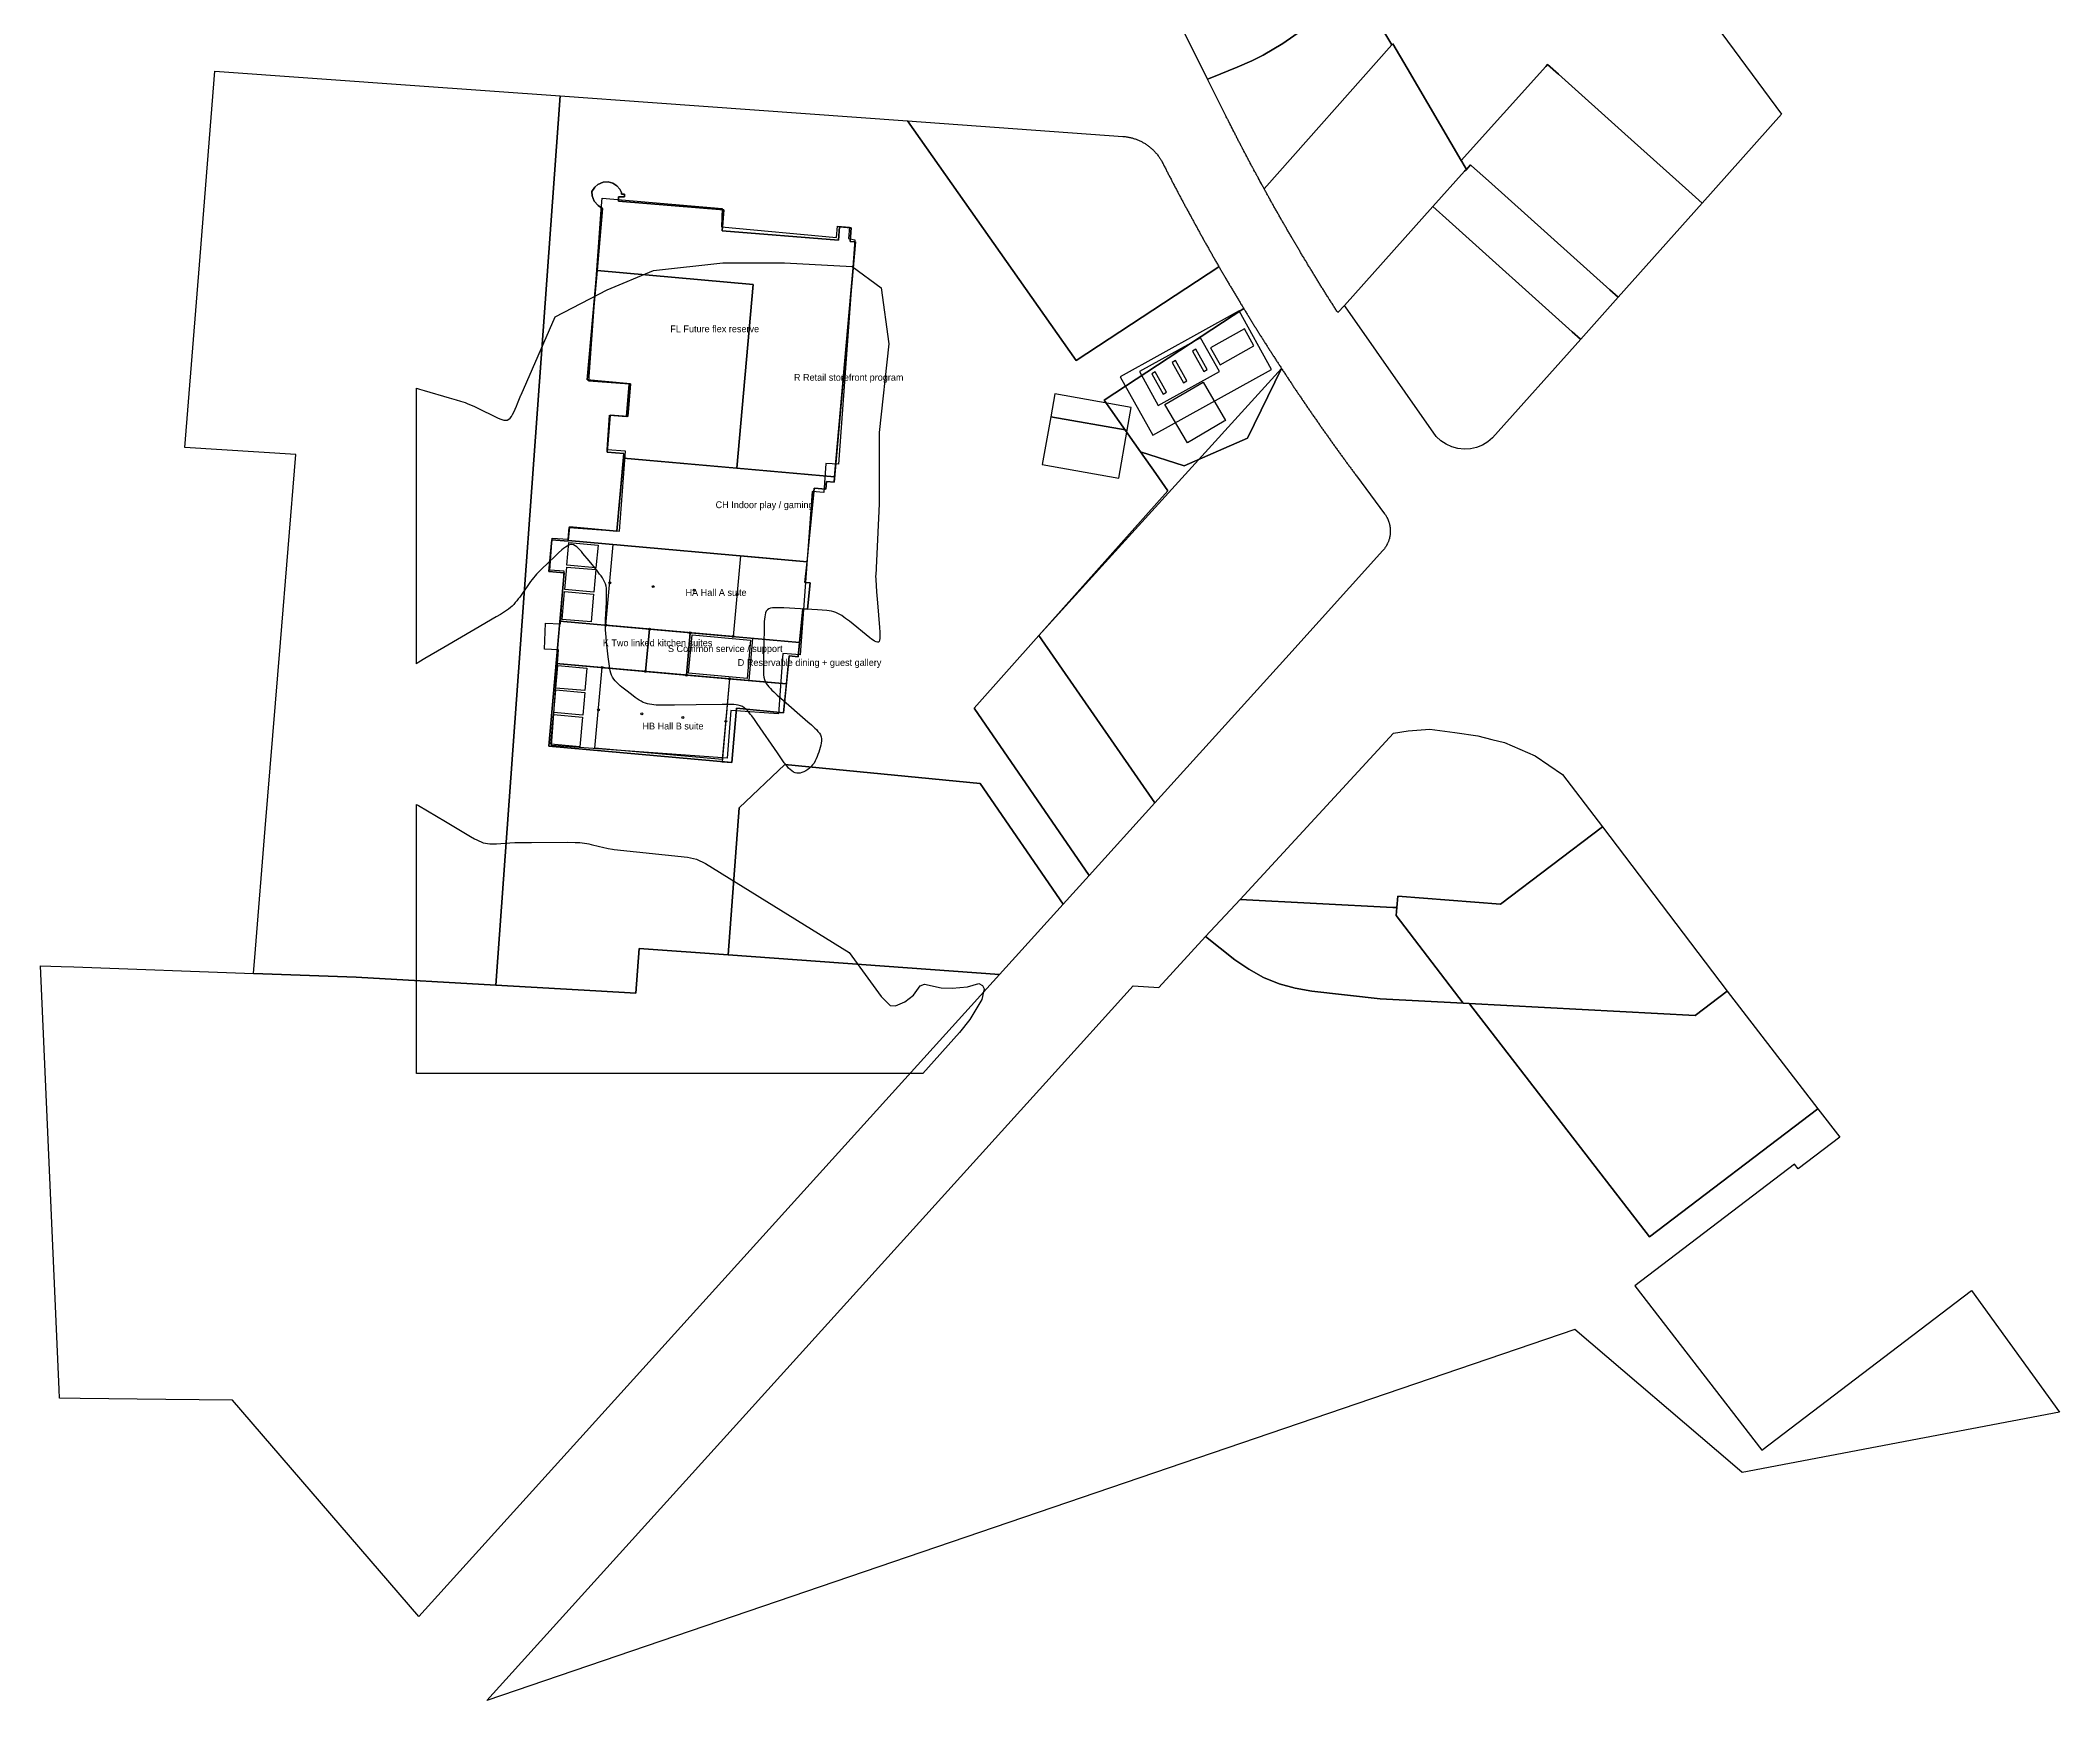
# Model space of a CAD drawing. Header units: feet. Extents: x 810679 to 813470, y 326954 to 329891.
# Drawn here: x 811162 to 813243, y 326954 to 328665 of the extents above; entities that cross this region are included whole.
import ezdxf

# ---------------------------------------------------------------- set-up
doc = ezdxf.new("R2010")
doc.units = ezdxf.units.FT
for name, color, linetype in [('ACQUISITION_OUTLINE_RECORD_LINES', 5, 'Continuous'), ('BROKER_LINE_REFERENCE', 8, 'Continuous'), ('CITY_BUILDING_CHECK', 8, 'Continuous'), ('EXIST_BUILDING_S1', 7, 'Continuous'), ('EXIST_COLUMNS_1997_APPROX', 1, 'Continuous'), ('FLOOD_CITY_REVIEW', 5, 'Continuous'), ('FRONTAGE_INTENDED_PENDING_TITLE', 5, 'Continuous'), ('FUEL_MODULE_TEST_NOT_APPROVED', 2, 'Continuous'), ('LEGACY_1717_PAD_2017', 30, 'Continuous'), ('PARCEL_ACQUISITION_GIS', 1, 'Continuous'), ('PARCEL_CONTEXT_GIS', 8, 'Continuous'), ('PROPOSED_ROOM_STUDY', 4, 'Continuous'), ('PROPOSED_ZONE', 3, 'Continuous')]:
    doc.layers.add(name, color=color, linetype=linetype)

msp = doc.modelspace()

# ---------------------------------------------------------------- linework, layer by layer
at = {"layer": 'ACQUISITION_OUTLINE_RECORD_LINES'}
msp.add_lwpolyline([(811871.3, 327722.3), (811779.6, 327728.9), (811776, 327683), (811734.9, 327685.3), (811631.7, 327691.2), (811698.2, 328607.7), (811793.1, 328600.9), (812056.1, 328582), (812229.9, 328335.1), (812377, 328431.7), (812377.4, 328430.9), (812377.9, 328430.1), (812378.4, 328429.2), (812378.9, 328428.3), (812379.4, 328427.5), (812379.9, 328426.6), (812380.4, 328425.8), (812380.9, 328424.9), (812381.4, 328424), (812381.9, 328423.2), (812382.4, 328422.3), (812382.9, 328421.5), (812383.4, 328420.6), (812383.9, 328419.7), (812384.4, 328418.9), (812384.9, 328418), (812385.4, 328417.1), (812385.9, 328416.3), (812386.5, 328415.4), (812387, 328414.6), (812387.5, 328413.7), (812388, 328412.8), (812388.5, 328412), (812389, 328411.1), (812389.5, 328410.3), (812390, 328409.4), (812390.5, 328408.6), (812391.1, 328407.7), (812391.6, 328406.8), (812392.1, 328406), (812392.6, 328405.1), (812393.1, 328404.3), (812393.6, 328403.4), (812394.1, 328402.6), (812394.6, 328401.7), (812395.1, 328400.8), (812395.6, 328400), (812396.1, 328399.2), (812396.7, 328398.3), (812397.2, 328397.4), (812397.7, 328396.6), (812398.2, 328395.7), (812398.7, 328394.9), (812399.2, 328394), (812399.7, 328393.2), (812400.3, 328392.3), (812400.8, 328391.5), (812401.3, 328390.6), (812401.8, 328389.8), (812402.3, 328388.9), (812402.5, 328388.6), (812402.8, 328388), (812403.4, 328387.2), (812403.9, 328386.4), (812404.4, 328385.5), (812404.9, 328384.6), (812405.4, 328383.8), (812406, 328382.9), (812406.5, 328382.1), (812407, 328381.3), (812407.6, 328380.4), (812408.1, 328379.5), (812408.6, 328378.7), (812409.1, 328377.8), (812409.6, 328377), (812410.1, 328376.2), (812410.7, 328375.3), (812411.2, 328374.4), (812411.7, 328373.6), (812412.2, 328372.8), (812412.7, 328371.9), (812413.3, 328371.1), (812413.8, 328370.2), (812414.4, 328369.4), (812414.9, 328368.5), (812415.4, 328367.7), (812415.9, 328366.8), (812416.5, 328366), (812417, 328365.1), (812417.5, 328364.3), (812418.1, 328363.4), (812418.6, 328362.6), (812419.1, 328361.8), (812419.6, 328360.9), (812420.2, 328360.1), (812420.7, 328359.2), (812421.2, 328358.4), (812421.8, 328357.5), (812422.3, 328356.7), (812422.8, 328355.9), (812423.4, 328355), (812423.9, 328354.2), (812424.4, 328353.3), (812425, 328352.5), (812425.5, 328351.6), (812426, 328350.8), (812426.6, 328349.9), (812427.1, 328349.1), (812427.6, 328348.3), (812428.2, 328347.4), (812428.7, 328346.6), (812429.2, 328345.7), (812429.8, 328344.9), (812430.3, 328344.1), (812430.9, 328343.2), (812431.4, 328342.4), (812431.9, 328341.6), (812432.5, 328340.7), (812433, 328339.9), (812433.6, 328339), (812434.1, 328338.2), (812434.6, 328337.3), (812435.2, 328336.5), (812435.7, 328335.7), (812436.2, 328334.8), (812436.8, 328334), (812437.3, 328333.2), (812437.9, 328332.3), (812438.4, 328331.5), (812439, 328330.7), (812439.5, 328329.8), (812440.1, 328329), (812440.6, 328328.2), (812441.1, 328327.3), (812441.5, 328326.7), (812406.4, 328255.1), (812341.1, 328226.4), (812296.1, 328241), (812311.9, 328218.4), (812324.3, 328200.8), (812191.4, 328051.4), (812310.8, 327879), (812243.1, 327804.1), (812216.5, 327774.7), (812150.9, 327702.2), (811871.3, 327722.3)], close=True, dxfattribs=at)
at = {"layer": 'BROKER_LINE_REFERENCE'}
msp.add_lwpolyline([(812441.5, 328326.7), (812191.4, 328051.4)], dxfattribs=at)
at = {"layer": 'CITY_BUILDING_CHECK'}
msp.add_lwpolyline([(811864.3, 328472.7), (811982.9, 328461.8), (811983.8, 328473.4), (811996.3, 328472.5), (811995.4, 328460.9), (812001.8, 328459.5), (811984.8, 328228), (811971.9, 328228.9), (811969.7, 328199), (811957.8, 328199.9), (811945.4, 328031.6), (811927.6, 328032.9), (811923.1, 327970.7), (811873.9, 327974.3), (811870.3, 327925), (811689.2, 327938.3), (811696.4, 328036.9), (811682, 328037.5), (811683.1, 328064.2), (811698.4, 328063.5), (811702.3, 328117.9), (811687.5, 328119), (811689.9, 328152), (811706.5, 328150.8), (811707.4, 328163), (811759.4, 328159.2), (811765.5, 328241.6), (811746.4, 328243), (811749, 328278.5), (811766.6, 328277.2), (811769.1, 328310.7), (811727.6, 328313.8), (811740.5, 328490.2), (811741.4, 328502.3), (811865, 328491.8), (811864.3, 328472.7)], close=True, dxfattribs=at)
at = {"layer": 'EXIST_BUILDING_S1'}
msp.add_lwpolyline([(811761.3, 328508), (811761.3, 328506.5), (811764.5, 328506.5), (811764.5, 328503.8), (811758.2, 328503.8), (811758.2, 328499.1), (811866.7, 328490.3), (811864.9, 328468.7), (811984.9, 328458.9), (811986, 328472.7), (811998, 328471.7), (811996.8, 328457.7), (812002.5, 328457.3), (811980.4, 328209.7), (811972.5, 328210.4), (811971.8, 328202.2), (811959.9, 328203.3), (811950.4, 328106.2), (811955.6, 328105.7), (811953, 328078.7), (811948.3, 328079.2), (811943.4, 328029.7), (811934, 328030.6), (811928.2, 327971.9), (811879.9, 327976.7), (811874.9, 327920.6), (811686.3, 327937.5), (811702.3, 328116), (811686.6, 328117.4), (811689.6, 328150.3), (811706.3, 328148.8), (811707.6, 328163.4), (811756.6, 328159), (811763.8, 328239.1), (811746.4, 328240.6), (811749.8, 328278.8), (811767.7, 328277.2), (811770.7, 328311), (811726, 328315), (811741.9, 328491.8), (811737.1, 328494.7), (811733.3, 328499.2), (811731.2, 328504.6), (811730.9, 328509.3), (811733.8, 328513.8), (811737, 328516.5), (811742.4, 328518.7), (811747.6, 328519), (811752.5, 328517.7), (811756.6, 328515.1), (811759.6, 328511.7), (811761.3, 328508)], close=True, dxfattribs=at)
at = {"layer": 'EXIST_COLUMNS_1997_APPROX'}
for centre in [(811749.2, 328105.9), (811794, 328101.9), (811836.1, 328098.2), (811880.5, 328094.2), (811745.3, 328062.1), (811790.1, 328058.1), (811832.2, 328054.3), (811876.5, 328050.4), (811741.4, 328018.6), (811786.2, 328014.6), (811828.3, 328010.8), (811872.7, 328006.8), (811737.5, 327974.9), (811782.3, 327970.8), (811824.4, 327967.1), (811868.7, 327963.1)]:
    msp.add_circle(centre, 1, dxfattribs=at)
at = {"layer": 'FLOOD_CITY_REVIEW'}
for points in [[(811553.3, 328305.3), (811557.9, 328303.9), (811583.8, 328296.6), (811590.8, 328294.6), (811595.5, 328293.2), (811600.1, 328291.6), (811602.4, 328290.8), (811604.7, 328289.8), (811609.3, 328287.8), (811616, 328284.5), (811629.4, 328277.8), (811633.7, 328275.8), (811635.9, 328274.9), (811638, 328274.1), (811640, 328273.6), (811641.9, 328273.4), (811643.6, 328273.6), (811645.2, 328274.4), (811646.6, 328275.6), (811647.8, 328277.2), (811649.1, 328279.2), (811650.4, 328281.8), (811651.8, 328284.7), (811653.1, 328287.8), (811654.3, 328290.8), (811657.7, 328299.4), (811657.9, 328299.7), (811693, 328380.1), (811746.7, 328407.9), (811794.3, 328427.8), (811865.9, 328435.7), (811929.4, 328435.7), (811999, 328431.8), (812028.8, 328409.9), (812036.7, 328352.3), (812026.8, 328260.9), (812026.8, 328187.4), (812023.3, 328113.8), (812023.2, 328112.9), (812023.4, 328109.1), (812024.2, 328096.7), (812025, 328085.3), (812027.1, 328059.9), (812027.4, 328055), (812027.5, 328052.7), (812027.5, 328050.5), (812027.4, 328048.5), (812027.2, 328046.8), (812026.7, 328045.5), (812026, 328044.7), (812025, 328044.6), (812023.7, 328045), (812022.2, 328045.7), (812020.6, 328046.7), (812018.9, 328047.9), (812017.1, 328049.3), (812013.4, 328052.2), (812000, 328063.1), (811996.2, 328066.2), (811992.3, 328069.2), (811990.4, 328070.6), (811988.4, 328072), (811986.4, 328073.2), (811984.4, 328074.3), (811982.3, 328075.2), (811980, 328076), (811977.7, 328076.5), (811975.4, 328076.9), (811973, 328077.2), (811968.1, 328077.7), (811963.2, 328078), (811945.9, 328078.9), (811928.5, 328080), (811923.6, 328080.2), (811921.3, 328080.2), (811919, 328080.1), (811916.8, 328080), (811914.8, 328079.6), (811913.1, 328079), (811911.6, 328078), (811910.5, 328076.6), (811909.8, 328074.9), (811909.3, 328072.9), (811908.9, 328070.7), (811908.7, 328068.4), (811908.5, 328066), (811908.4, 328063.5), (811908.3, 328058.5), (811908.1, 328043.4), (811907.6, 328023.2), (811907.5, 328018.2), (811907.6, 328015.8), (811907.6, 328013.3), (811907.8, 328010.9), (811908.1, 328008.6), (811908.6, 328006.3), (811909.4, 328004.2), (811910.4, 328002.2), (811911.7, 328000.3), (811913.2, 327998.6), (811914.8, 327996.8), (811916.4, 327995.1), (811918.2, 327993.5), (811921.8, 327990.2), (811925.5, 327987), (811953.5, 327962.7), (811957.2, 327959.5), (811959, 327957.8), (811960.7, 327956.1), (811962.3, 327954.5), (811963.8, 327952.7), (811965.2, 327950.9), (811966.3, 327949.1), (811967, 327947.2), (811967.4, 327945.1), (811967.3, 327942.9), (811967.1, 327940.7), (811966.6, 327938.4), (811966.1, 327936), (811965.4, 327933.7), (811964.6, 327931.4), (811963.8, 327929), (811962.9, 327926.7), (811961.9, 327924.4), (811960.9, 327922.2), (811959.7, 327920.1), (811958.3, 327918.1), (811956.8, 327916.4), (811955.1, 327914.8), (811953.2, 327913.3), (811951.3, 327912.1), (811949.3, 327911), (811947.3, 327910.2), (811945.5, 327909.8), (811943.7, 327909.6), (811941.9, 327909.6), (811940.2, 327910), (811938.4, 327910.8), (811936.7, 327912), (811935.1, 327913.4), (811933.5, 327914.9), (811932, 327916.7), (811930.5, 327918.5), (811929, 327920.4), (811926.2, 327924.4), (811922, 327930.5), (811901.1, 327960.8), (811898.3, 327964.8), (811895.5, 327968.7), (811894, 327970.6), (811892.5, 327972.4), (811891, 327974.1), (811889.4, 327975.7), (811887.7, 327977.1), (811885.9, 327978.3), (811883.9, 327979.1), (811881.7, 327979.7), (811879.5, 327980), (811877.2, 327980.3), (811874.8, 327980.4), (811872.4, 327980.5), (811870, 327980.5), (811865.1, 327980.4), (811838.1, 327980), (811816.1, 327979.7), (811808.7, 327979.6), (811801.7, 327979.7), (811797.1, 327979.9), (811794.8, 327980.1), (811792.5, 327980.3), (811790.3, 327980.6), (811788.1, 327981.1), (811785.9, 327981.7), (811783.8, 327982.6), (811781.6, 327983.7), (811779.6, 327984.9), (811777.5, 327986.3), (811775.5, 327987.7), (811771.6, 327990.6), (811765.7, 327995.2), (811761.8, 327998.2), (811760, 327999.8), (811758.1, 328001.4), (811756.4, 328003.1), (811754.8, 328004.8), (811753.3, 328006.6), (811752.1, 328008.5), (811751.1, 328010.6), (811750.3, 328012.8), (811749.7, 328015.1), (811749.2, 328017.4), (811748.8, 328019.8), (811748.1, 328024.6), (811747.5, 328029.5), (811746.1, 328041.9), (811745.4, 328049.2), (811745, 328054.2), (811744.8, 328056.6), (811744.7, 328059.1), (811744.7, 328061.5), (811744.7, 328064), (811744.8, 328068.8), (811745.1, 328073.7), (811745.8, 328085.9), (811746, 328090.7), (811746, 328093.1), (811746, 328095.5), (811745.9, 328097.9), (811745.7, 328100.2), (811745.4, 328102.5), (811744.8, 328104.7), (811743.9, 328106.8), (811742.9, 328108.9), (811741.6, 328110.9), (811740.3, 328112.9), (811738.8, 328114.9), (811735.8, 328118.8), (811727.9, 328128.5), (811721.6, 328136.2), (811720, 328138.1), (811718.4, 328139.8), (811716.8, 328141.5), (811715.2, 328142.9), (811713.6, 328144.1), (811711.9, 328145), (811710.3, 328145.4), (811708.6, 328145.3), (811706.9, 328144.6), (811705.2, 328143.7), (811703.5, 328142.5), (811701.7, 328141.2), (811700, 328139.7), (811696.4, 328136.6), (811692.9, 328133.3), (811685.8, 328126.6), (811678.8, 328119.9), (811675.4, 328116.5), (811673.8, 328114.7), (811672.2, 328113), (811670.6, 328111.1), (811669.1, 328109.1), (811667.7, 328107.2), (811664.8, 328103.2), (811659.2, 328095.1), (811656.4, 328091.1), (811654.9, 328089.2), (811653.4, 328087.2), (811651.9, 328085.4), (811650.3, 328083.6), (811648.6, 328081.9), (811646.8, 328080.3), (811644.8, 328078.8), (811642.8, 328077.3), (811640.7, 328076), (811636.5, 328073.3), (811632.2, 328070.8), (811610.6, 328058.2), (811578.3, 328039.1), (811558.8, 328027.8), (811552.4, 328024), (811550.3, 328022.7), (811550, 328022.5), (811550, 328306.3), (811553.3, 328305.3)], [(811552.1, 327876.2), (811580, 327859.8), (811605.7, 327844.5), (811610, 327842), (811612.2, 327840.9), (811614.4, 327839.8), (811616.6, 327838.8), (811618.9, 327838), (811621.1, 327837.4), (811623.3, 327837), (811625.6, 327836.8), (811627.8, 327836.8), (811630.1, 327836.8), (811632.4, 327836.9), (811641.6, 327837.6), (811646.4, 327837.9), (811651.4, 327838.1), (811656.3, 327838.2), (811668.7, 327838.3), (811705.9, 327838.4), (811713.4, 327838.3), (811718.3, 327838.1), (811720.7, 327837.9), (811723.2, 327837.6), (811725.5, 327837.2), (811727.8, 327836.7), (811730.1, 327836.2), (811738.5, 327834), (811741.6, 327833.3), (811747.6, 327832), (811752, 327831.2), (811753.8, 327830.9), (811829.4, 327823), (811838.7, 327820.9), (811847.8, 327816.4), (811995.9, 327724.9), (812028.9, 327679.6), (812038.2, 327670.2), (812043.6, 327669.7), (812053.3, 327674), (812062.2, 327680.7), (812069.1, 327690.5), (812073.6, 327692.1), (812090.6, 327688.5), (812102.1, 327687.9), (812117.9, 327689.3), (812129.5, 327692.9), (812133.3, 327690.7), (812135, 327687.2), (812132.5, 327676.4), (812120.2, 327655.8), (812109.6, 327642.5), (812071.7, 327600), (811550, 327600), (811550, 327877.4), (811552.1, 327876.2)]]:
    msp.add_lwpolyline(points, close=True, dxfattribs=at)
at = {"layer": 'FRONTAGE_INTENDED_PENDING_TITLE'}
msp.add_lwpolyline([(812441.5, 328326.7), (812406.4, 328255.1), (812341.1, 328226.4), (812296.1, 328241), (812258.7, 328294.1), (812402.5, 328388.6), (812402.8, 328388), (812403.4, 328387.2), (812403.9, 328386.4), (812404.4, 328385.5), (812404.9, 328384.6), (812405.4, 328383.8), (812406, 328382.9), (812406.5, 328382.1), (812407, 328381.3), (812407.6, 328380.4), (812408.1, 328379.5), (812408.6, 328378.7), (812409.1, 328377.8), (812409.6, 328377), (812410.1, 328376.2), (812410.7, 328375.3), (812411.2, 328374.4), (812411.7, 328373.6), (812412.2, 328372.8), (812412.7, 328371.9), (812413.3, 328371.1), (812413.8, 328370.2), (812414.4, 328369.4), (812414.9, 328368.5), (812415.4, 328367.7), (812415.9, 328366.8), (812416.5, 328366), (812417, 328365.1), (812417.5, 328364.3), (812418.1, 328363.4), (812418.6, 328362.6), (812419.1, 328361.8), (812419.6, 328360.9), (812420.2, 328360.1), (812420.7, 328359.2), (812421.2, 328358.4), (812421.8, 328357.5), (812422.3, 328356.7), (812422.8, 328355.9), (812423.4, 328355), (812423.9, 328354.2), (812424.4, 328353.3), (812425, 328352.5), (812425.5, 328351.6), (812426, 328350.8), (812426.6, 328349.9), (812427.1, 328349.1), (812427.6, 328348.3), (812428.2, 328347.4), (812428.7, 328346.6), (812429.2, 328345.7), (812429.8, 328344.9), (812430.3, 328344.1), (812430.9, 328343.2), (812431.4, 328342.4), (812431.9, 328341.6), (812432.5, 328340.7), (812433, 328339.9), (812433.6, 328339), (812434.1, 328338.2), (812434.6, 328337.3), (812435.2, 328336.5), (812435.7, 328335.7), (812436.2, 328334.8), (812436.8, 328334), (812437.3, 328333.2), (812437.9, 328332.3), (812438.4, 328331.5), (812439, 328330.7), (812439.5, 328329.8), (812440.1, 328329), (812440.6, 328328.2), (812441.1, 328327.3), (812441.5, 328326.7)], close=True, dxfattribs=at)
at = {"layer": 'FUEL_MODULE_TEST_NOT_APPROVED'}
for points in [[(812308.7, 328257.9), (812431.1, 328325.7), (812397.7, 328386.1), (812275.2, 328318.2), (812308.7, 328257.9)], [(812314.5, 328288.5), (812377.5, 328323.5), (812358.1, 328358.4), (812295.1, 328323.5), (812314.5, 328288.5)], [(812378.1, 328330.6), (812413.1, 328350), (812403.4, 328367.5), (812368.4, 328348.1), (812378.1, 328330.6)], [(812361.4, 328323.7), (812364.9, 328325.6), (812353.2, 328346.6), (812349.7, 328344.7), (812361.4, 328323.7)], [(812319.4, 328300.4), (812322.9, 328302.3), (812311.2, 328323.3), (812307.7, 328321.4), (812319.4, 328300.4)], [(812340.4, 328312), (812343.9, 328314), (812332.2, 328335), (812328.7, 328333), (812340.4, 328312)], [(812203.6, 328276.9), (812282.4, 328263.1), (812286.6, 328286.7), (812207.8, 328300.6), (812203.6, 328276.9)], [(812194.9, 328227.7), (812273.7, 328213.8), (812282.4, 328263.1), (812203.6, 328276.9), (812194.9, 328227.7)]]:
    msp.add_lwpolyline(points, close=True, dxfattribs=at)
at = {"layer": 'LEGACY_1717_PAD_2017'}
msp.add_lwpolyline([(812382.3, 328272.4), (812344.6, 328250.1), (812321.3, 328289.5), (812360.6, 328312.7), (812383.8, 328273.3), (812382.3, 328272.4)], close=True, dxfattribs=at)
at = {"layer": 'PARCEL_ACQUISITION_GIS'}
for points in [[(812056.1, 328582), (812229.9, 328335.1), (812377, 328431.7), (812377.4, 328430.9), (812377.9, 328430.1), (812378.4, 328429.2), (812378.9, 328428.3), (812379.4, 328427.5), (812379.9, 328426.6), (812380.4, 328425.8), (812380.9, 328424.9), (812381.4, 328424), (812381.9, 328423.2), (812382.4, 328422.3), (812382.9, 328421.5), (812383.4, 328420.6), (812383.9, 328419.7), (812384.4, 328418.9), (812384.9, 328418), (812385.4, 328417.1), (812385.9, 328416.3), (812386.5, 328415.4), (812387, 328414.6), (812387.5, 328413.7), (812388, 328412.8), (812388.5, 328412), (812389, 328411.1), (812389.5, 328410.3), (812390, 328409.4), (812390.5, 328408.6), (812391.1, 328407.7), (812391.6, 328406.8), (812392.1, 328406), (812392.6, 328405.1), (812393.1, 328404.3), (812393.6, 328403.4), (812394.1, 328402.6), (812394.6, 328401.7), (812395.1, 328400.8), (812395.6, 328400), (812396.1, 328399.2), (812396.7, 328398.3), (812397.2, 328397.4), (812397.7, 328396.6), (812398.2, 328395.7), (812398.7, 328394.9), (812399.2, 328394), (812399.7, 328393.2), (812400.3, 328392.3), (812400.8, 328391.5), (812401.3, 328390.6), (812401.8, 328389.8), (812402.3, 328388.9), (812402.5, 328388.6), (812258.7, 328294.1), (812296.1, 328241), (812311.9, 328218.4), (812324.3, 328200.8), (812191.4, 328051.4), (812124.7, 327976.5), (812243.1, 327804.1), (812216.5, 327774.7), (812131, 327899.1), (811929.8, 327918.5), (811882.5, 327873.9), (811871.3, 327722.3), (811779.6, 327728.9), (811776, 327683), (811734.9, 327685.3), (811631.7, 327691.2), (811698.2, 328607.7), (811793.1, 328600.9), (812056.1, 328582)], [(812310.8, 327879), (812243.1, 327804.1), (812124.7, 327976.5), (812191.4, 328051.4), (812310.8, 327879)], [(812131, 327899.1), (812216.5, 327774.7), (812150.9, 327702.2), (811871.3, 327722.3), (811882.5, 327873.9), (811929.8, 327918.5), (812131, 327899.1)]]:
    msp.add_lwpolyline(points, close=True, dxfattribs=at)
at = {"layer": 'PARCEL_CONTEXT_GIS'}
for points in [[(812871, 328705.1), (812956.8, 328588.8), (812875, 328497.2), (812857.8, 328512.6), (812795.3, 328568.7), (812726.9, 328630.1), (812715.6, 328640.2), (812713.7, 328638.1), (812626.7, 328541.1), (812570.8, 328636.3), (812556.1, 328661.3), (812555, 328660.2), (812548, 328672.2)], [(812461.9, 328675), (812442.7, 328661.6), (812422.5, 328649.8), (812411, 328644), (812395.7, 328637.2), (812369.8, 328626.6), (812365.3, 328624.8), (812364.4, 328626.6), (812336.4, 328682.7)], [(812548, 328672.2), (812555, 328660.2), (812555, 328660.2), (812423.6, 328512), (812423.1, 328512.8), (812422.8, 328513.3), (812422.6, 328513.7), (812422.1, 328514.6), (812421.9, 328515), (812421.7, 328515.5), (812421.2, 328516.3), (812420.9, 328516.8), (812420.7, 328517.2), (812420.2, 328518.1), (812420, 328518.5), (812419.7, 328518.9), (812419.2, 328519.8), (812418.8, 328520.7), (812418.5, 328521.1), (812418.3, 328521.6), (812417.8, 328522.5), (812417.6, 328522.9), (812417.3, 328523.3), (812416.9, 328524.2), (812416.4, 328525.1), (812416.1, 328525.5), (812415.9, 328526), (812415.4, 328526.8), (812415.2, 328527.3), (812415, 328527.7), (812414.5, 328528.6), (812414, 328529.5), (812413.8, 328529.9), (812413.6, 328530.3), (812413.1, 328531.2), (812412.8, 328531.7), (812412.6, 328532.1), (812412.1, 328533), (812411.9, 328533.4), (812411.7, 328533.9), (812411.2, 328534.8), (812411, 328535.2), (812410.7, 328535.6), (812410.3, 328536.5), (812410, 328536.9), (812409.8, 328537.4), (812409.3, 328538.3), (812409.1, 328538.7), (812408.8, 328539.1), (812408.4, 328540), (812408.1, 328540.5), (812407.9, 328540.9), (812407.5, 328541.8), (812407.2, 328542.2), (812407, 328542.7), (812406.5, 328543.6), (812406.3, 328544), (812406.1, 328544.4), (812405.6, 328545.3), (812405.1, 328546.2), (812404.9, 328546.6), (812404.7, 328547.1), (812404.2, 328548), (812404, 328548.4), (812403.7, 328548.8), (812403.2, 328549.7), (812402.8, 328550.6), (812402.6, 328551.1), (812402.3, 328551.5), (812401.9, 328552.4), (812401.4, 328553.3), (812401.2, 328553.7), (812401, 328554.2), (812400.5, 328555), (812400.3, 328555.5), (812400, 328555.9), (812399.6, 328556.8), (812399.1, 328557.7), (812398.9, 328558.1), (812398.7, 328558.6), (812398.2, 328559.5), (812397.7, 328560.3), (812397.5, 328560.8), (812397.3, 328561.2), (812396.8, 328562.1), (812396.6, 328562.6), (812396.4, 328563), (812395.9, 328563.9), (812395.5, 328564.8), (812395.2, 328565.2), (812395, 328565.7), (812394.6, 328566.6), (812394.3, 328567), (812394.1, 328567.4), (812393.6, 328568.3), (812393.2, 328569.2), (812393, 328569.7), (812392.8, 328570.1), (812392.3, 328571), (812391.8, 328571.9), (812391.6, 328572.3), (812391.4, 328572.8), (812390.9, 328573.7), (812390.7, 328574.1), (812390.5, 328574.5), (812390, 328575.4), (812389.8, 328575.9), (812389.6, 328576.3), (812389.1, 328577.2), (812388.7, 328578.1), (812388.5, 328578.6), (812388.2, 328579), (812387.7, 328579.9), (812387.3, 328580.8), (812387.1, 328581.2), (812386.9, 328581.7), (812386.4, 328582.6), (812386, 328583.5), (812385.8, 328583.9), (812385.5, 328584.3), (812385.1, 328585.2), (812384.6, 328586.1), (812384.4, 328586.6), (812384.2, 328587), (812369.3, 328616.8), (812365.3, 328624.8), (812369.8, 328626.6), (812395.7, 328637.2), (812411, 328644), (812422.5, 328649.8), (812442.7, 328661.6), (812461.9, 328675)]]:
    msp.add_lwpolyline(points, dxfattribs=at)
for points in [[(812499.6, 328384.4), (812499.5, 328384.3), (812499, 328385.2), (812498.5, 328386), (812497.9, 328386.8), (812497.4, 328387.7), (812496.8, 328388.5), (812496.3, 328389.3), (812495.8, 328390.2), (812495.2, 328391), (812494.7, 328391.9), (812494.2, 328392.7), (812493.6, 328393.6), (812493.1, 328394.4), (812492.6, 328395.2), (812492, 328396.1), (812491.5, 328396.9), (812491, 328397.8), (812490.4, 328398.6), (812489.9, 328399.4), (812489.4, 328400.3), (812488.8, 328401.1), (812488.3, 328402), (812487.7, 328402.8), (812487.2, 328403.7), (812486.7, 328404.5), (812486.2, 328405.3), (812485.7, 328406.2), (812485.1, 328407), (812484.6, 328407.9), (812484.1, 328408.8), (812483.5, 328409.6), (812483, 328410.4), (812482.5, 328411.3), (812481.9, 328412.1), (812481.4, 328413), (812480.9, 328413.8), (812480.4, 328414.7), (812479.9, 328415.5), (812479.3, 328416.4), (812478.8, 328417.2), (812478.3, 328418.1), (812477.7, 328418.9), (812477.2, 328419.8), (812476.7, 328420.6), (812476.2, 328421.5), (812475.7, 328422.3), (812475.2, 328423.2), (812474.6, 328424), (812474.1, 328424.9), (812473.6, 328425.7), (812473.1, 328426.6), (812472.6, 328427.4), (812472.1, 328428.3), (812471.5, 328429.1), (812471, 328430), (812470.5, 328430.8), (812469.9, 328431.7), (812469.4, 328432.5), (812468.9, 328433.4), (812468.4, 328434.2), (812467.9, 328435.1), (812467.4, 328435.9), (812466.9, 328436.8), (812466.4, 328437.7), (812465.8, 328438.5), (812465.3, 328439.3), (812464.8, 328440.2), (812464.3, 328441.1), (812463.8, 328441.9), (812463.2, 328442.8), (812462.8, 328443.6), (812462.2, 328444.5), (812461.7, 328445.3), (812461.2, 328446.2), (812460.7, 328447.1), (812460.2, 328447.9), (812459.7, 328448.7), (812459.2, 328449.6), (812458.7, 328450.5), (812458.2, 328451.3), (812457.7, 328452.2), (812457.1, 328453.1), (812456.6, 328453.9), (812456.1, 328454.8), (812455.6, 328455.6), (812455.1, 328456.5), (812454.6, 328457.4), (812454.1, 328458.2), (812453.6, 328459.1), (812453.1, 328459.9), (812452.6, 328460.8), (812452.1, 328461.7), (812451.6, 328462.5), (812451.1, 328463.4), (812450.6, 328464.2), (812450.1, 328465.1), (812449.6, 328466), (812449.1, 328466.8), (812448.6, 328467.7), (812448.1, 328468.5), (812447.6, 328469.4), (812447.1, 328470.3), (812446.6, 328471.1), (812446.1, 328472), (812445.6, 328472.8), (812445.1, 328473.7), (812444.6, 328474.6), (812444.1, 328475.5), (812443.6, 328476.3), (812443.1, 328477.2), (812442.6, 328478.1), (812442.1, 328478.9), (812441.6, 328479.8), (812441.1, 328480.7), (812440.6, 328481.5), (812440.1, 328482.4), (812439.6, 328483.2), (812439.1, 328484.1), (812438.6, 328485), (812438.1, 328485.8), (812437.7, 328486.7), (812437.2, 328487.6), (812436.7, 328488.4), (812436.2, 328489.3), (812435.7, 328490.2), (812435.2, 328491), (812434.7, 328491.9), (812434.2, 328492.8), (812433.7, 328493.7), (812433.2, 328494.5), (812432.7, 328495.4), (812432.3, 328496.3), (812431.8, 328497.1), (812431.3, 328498), (812430.8, 328498.9), (812430.3, 328499.7), (812429.8, 328500.6), (812429.3, 328501.5), (812429.1, 328502), (812429, 328502.2), (812428.9, 328502.3), (812428.4, 328503.2), (812427.9, 328504.1), (812427.6, 328504.5), (812427.4, 328505), (812426.9, 328505.8), (812426.4, 328506.7), (812426.2, 328507.2), (812426, 328507.6), (812425.5, 328508.5), (812425.3, 328508.9), (812425, 328509.3), (812424.5, 328510.2), (812424.3, 328510.6), (812424, 328511.1), (812423.6, 328512), (812555, 328660.2), (812556.1, 328661.3), (812570.8, 328636.3), (812626.7, 328541.1), (812627.3, 328540.1), (812632, 328532), (812630.2, 328530), (812597.5, 328493.6), (812506.3, 328391.8), (812499.6, 328384.4)], [(811698.2, 328607.7), (811631.7, 327691.2), (811487.8, 327699.4), (811382, 327703.2), (811384, 327728.1), (811394.2, 327852.6), (811409.9, 328044.4), (811425.7, 328238.1), (811311.3, 328245.3), (811327.1, 328442.3), (811342.4, 328633.3), (811548.2, 328618.5), (811698.2, 328607.7)], [(812875, 328497.2), (812788.4, 328400.2), (812779.9, 328407.9), (812654.7, 328520.2), (812637.3, 328535.8), (812636.2, 328536.7), (812632, 328532), (812627.3, 328540.1), (812626.7, 328541.1), (812713.7, 328638.1), (812715.6, 328640.2), (812726.9, 328630.1), (812795.3, 328568.7), (812857.8, 328512.6), (812875, 328497.2)], [(812377, 328431.7), (812229.9, 328335.1), (812056.1, 328582), (812277.9, 328566), (812278.8, 328565.9), (812279.7, 328565.8), (812280.5, 328565.7), (812281.4, 328565.6), (812282.3, 328565.5), (812283.1, 328565.3), (812284, 328565.2), (812284.8, 328565), (812285.7, 328564.8), (812286.6, 328564.6), (812287.4, 328564.4), (812288.2, 328564.2), (812289.1, 328563.9), (812289.9, 328563.6), (812290.7, 328563.3), (812291.6, 328563.1), (812292.4, 328562.8), (812293.2, 328562.4), (812294, 328562.1), (812294.7, 328561.8), (812295.6, 328561.4), (812296.4, 328561), (812297.1, 328560.6), (812297.9, 328560.2), (812298.7, 328559.8), (812299.4, 328559.4), (812300.2, 328558.9), (812300.9, 328558.5), (812301.6, 328558), (812302.4, 328557.5), (812303.1, 328557), (812303.8, 328556.5), (812304.5, 328556), (812305.2, 328555.5), (812305.9, 328554.9), (812306.6, 328554.3), (812307.2, 328553.8), (812307.9, 328553.2), (812308.5, 328552.6), (812309.1, 328552), (812309.8, 328551.4), (812310.4, 328550.8), (812311, 328550.1), (812311.6, 328549.5), (812312.1, 328548.8), (812312.7, 328548.2), (812313.3, 328547.5), (812313.8, 328546.8), (812314.3, 328546.1), (812314.9, 328545.4), (812315.3, 328544.7), (812315.8, 328544), (812316.3, 328543.3), (812316.8, 328542.5), (812317.2, 328541.8), (812317.7, 328541), (812318.1, 328540.3), (812318.5, 328539.5), (812318.9, 328538.7), (812319.4, 328537.8), (812319.8, 328537), (812320.3, 328536.1), (812320.7, 328535.2), (812321.2, 328534.3), (812321.6, 328533.4), (812322.1, 328532.5), (812322.6, 328531.6), (812323, 328530.7), (812323.4, 328529.9), (812323.9, 328529), (812324.4, 328528.1), (812324.8, 328527.2), (812325.3, 328526.3), (812325.7, 328525.4), (812326.2, 328524.5), (812326.7, 328523.7), (812327.1, 328522.8), (812327.6, 328521.9), (812328.1, 328521), (812328.5, 328520.1), (812328.9, 328519.2), (812329.4, 328518.3), (812329.9, 328517.5), (812330.3, 328516.6), (812330.8, 328515.7), (812331.3, 328514.8), (812331.7, 328513.9), (812332.2, 328513), (812332.7, 328512.2), (812333.1, 328511.3), (812333.6, 328510.4), (812334.1, 328509.5), (812334.5, 328508.6), (812335, 328507.7), (812335.4, 328506.9), (812335.9, 328506), (812336.4, 328505.1), (812336.8, 328504.2), (812337.3, 328503.3), (812337.8, 328502.5), (812338.2, 328501.6), (812338.7, 328500.7), (812339.2, 328499.8), (812339.7, 328498.9), (812340.1, 328498.1), (812340.6, 328497.2), (812341.1, 328496.3), (812341.5, 328495.4), (812342, 328494.5), (812342.5, 328493.7), (812342.9, 328492.8), (812343.4, 328491.9), (812343.9, 328491), (812344.4, 328490.2), (812344.8, 328489.2), (812345.3, 328488.4), (812345.8, 328487.5), (812346.2, 328486.6), (812346.8, 328485.7), (812347.2, 328484.9), (812347.7, 328484), (812348.2, 328483.1), (812348.6, 328482.3), (812349.1, 328481.4), (812349.6, 328480.5), (812350.1, 328479.6), (812350.6, 328478.7), (812351, 328477.9), (812351.5, 328477), (812352, 328476.1), (812352.5, 328475.3), (812352.9, 328474.4), (812353.4, 328473.5), (812353.9, 328472.6), (812354.4, 328471.7), (812354.9, 328470.9), (812355.3, 328470), (812355.8, 328469.1), (812356.3, 328468.2), (812356.8, 328467.4), (812357.3, 328466.5), (812357.7, 328465.7), (812358.2, 328464.8), (812358.7, 328463.9), (812359.2, 328463), (812359.7, 328462.2), (812360.2, 328461.3), (812360.7, 328460.4), (812361.2, 328459.5), (812361.6, 328458.7), (812362.1, 328457.8), (812362.6, 328456.9), (812363.1, 328456.1), (812363.6, 328455.2), (812364.1, 328454.3), (812364.6, 328453.5), (812365.1, 328452.6), (812365.6, 328451.7), (812366.1, 328450.8), (812366.5, 328450), (812367, 328449.1), (812367.5, 328448.2), (812368, 328447.4), (812368.5, 328446.5), (812369, 328445.7), (812369.5, 328444.8), (812370, 328443.9), (812370.4, 328443), (812370.9, 328442.2), (812371.4, 328441.3), (812371.9, 328440.4), (812372.4, 328439.6), (812372.9, 328438.7), (812373.4, 328437.8), (812373.9, 328437), (812374.4, 328436.1), (812374.9, 328435.3), (812375.4, 328434.4), (812375.9, 328433.5), (812376.4, 328432.7), (812376.9, 328431.8), (812377, 328431.7)], [(812788.4, 328400.2), (812749.8, 328356.9), (812749.7, 328357.1), (812741.1, 328364.7), (812614.2, 328478.6), (812597.5, 328493.6), (812630.2, 328530), (812632, 328532), (812636.2, 328536.7), (812637.3, 328535.8), (812654.7, 328520.2), (812779.9, 328407.9), (812788.4, 328400.2)], [(812749.8, 328356.9), (812659, 328255.3), (812654.1, 328251.1), (812648.5, 328247.7), (812642.5, 328245.3), (812636.2, 328243.9), (812629.7, 328243.5), (812623.2, 328244.2), (812617, 328246), (812611.1, 328248.7), (812605.7, 328252.3), (812601, 328256.8), (812507.4, 328390.3), (812506.3, 328391.8), (812597.5, 328493.6), (812614.2, 328478.6), (812741.1, 328364.7), (812749.7, 328357.1), (812749.8, 328356.9)], [(812511, 328226.5), (812511.6, 328225.7), (812512.2, 328224.9), (812512.8, 328224.1), (812513.4, 328223.3), (812514, 328222.5), (812514.6, 328221.7), (812515.1, 328220.9), (812515.7, 328220.1), (812516.3, 328219.3), (812516.9, 328218.5), (812517.5, 328217.7), (812518.1, 328216.9), (812518.7, 328216.1), (812547.7, 328177), (812548, 328176.6), (812548.3, 328176.2), (812548.6, 328175.8), (812548.9, 328175.3), (812549.2, 328174.9), (812549.4, 328174.4), (812549.7, 328174), (812549.9, 328173.5), (812550.2, 328173.1), (812550.4, 328172.6), (812550.7, 328172.1), (812550.9, 328171.7), (812551.1, 328171.2), (812551.3, 328170.7), (812551.5, 328170.2), (812551.7, 328169.7), (812551.8, 328169.2), (812552, 328168.7), (812552.2, 328168.3), (812552.4, 328167.7), (812552.5, 328167.3), (812552.6, 328166.7), (812552.7, 328166.2), (812552.9, 328165.7), (812553, 328165.2), (812553.1, 328164.7), (812553.2, 328164.2), (812553.2, 328163.7), (812553.3, 328163.2), (812553.4, 328162.7), (812553.4, 328162.1), (812553.5, 328161.6), (812553.5, 328161.1), (812553.6, 328160.6), (812553.6, 328160.1), (812553.6, 328159.5), (812553.6, 328159), (812553.6, 328158.5), (812553.6, 328158), (812553.6, 328157.4), (812553.5, 328156.9), (812553.5, 328156.4), (812553.4, 328155.9), (812553.4, 328155.4), (812553.3, 328154.9), (812553.2, 328154.3), (812553.2, 328153.8), (812553.1, 328153.3), (812552.9, 328152.8), (812552.8, 328152.3), (812552.7, 328151.8), (812552.6, 328151.3), (812552.4, 328150.8), (812552.2, 328150.3), (812552.1, 328149.8), (812551.9, 328149.3), (812551.8, 328148.8), (812551.6, 328148.3), (812551.4, 328147.8), (812551.2, 328147.3), (812551, 328146.9), (812550.7, 328146.4), (812550.5, 328145.9), (812550.3, 328145.4), (812550.1, 328145), (812549.8, 328144.5), (812549.5, 328144.1), (812549.2, 328143.6), (812549, 328143.2), (812548.7, 328142.7), (812548.4, 328142.3), (812548.1, 328141.9), (812547.8, 328141.5), (812547.5, 328141), (812547.2, 328140.6), (812546.9, 328140.2), (812546.6, 328139.8), (812546.2, 328139.4), (812545.9, 328139), (812445.8, 328028.3), (812310.8, 327879), (812191.4, 328051.4), (812324.3, 328200.8), (812311.9, 328218.4), (812296.1, 328241), (812341.1, 328226.4), (812406.4, 328255.1), (812441.5, 328326.7), (812441.7, 328326.5), (812442.2, 328325.7), (812442.8, 328324.8), (812443.3, 328324), (812443.9, 328323.2), (812444.4, 328322.3), (812445, 328321.5), (812445.5, 328320.6), (812446.1, 328319.8), (812446.6, 328319), (812447.2, 328318.2), (812447.7, 328317.3), (812448.3, 328316.5), (812448.8, 328315.7), (812449.4, 328314.8), (812449.9, 328314), (812450.5, 328313.2), (812451, 328312.3), (812451.6, 328311.5), (812452.1, 328310.7), (812452.7, 328309.8), (812453.2, 328309), (812453.8, 328308.2), (812454.3, 328307.3), (812454.9, 328306.5), (812455.4, 328305.7), (812456, 328304.9), (812456.6, 328304), (812457.1, 328303.2), (812457.7, 328302.4), (812458.2, 328301.6), (812458.8, 328300.7), (812459.3, 328299.9), (812459.9, 328299.1), (812460.4, 328298.2), (812461, 328297.4), (812461.6, 328296.6), (812462.1, 328295.7), (812462.7, 328294.9), (812463.2, 328294.1), (812463.8, 328293.3), (812464.4, 328292.5), (812464.9, 328291.6), (812465.5, 328290.8), (812466.1, 328290), (812466.6, 328289.2), (812467.2, 328288.3), (812467.7, 328287.5), (812468.3, 328286.7), (812468.9, 328285.9), (812469.4, 328285.1), (812470, 328284.2), (812470.6, 328283.4), (812471.1, 328282.6), (812471.7, 328281.7), (812472.3, 328280.9), (812472.8, 328280.1), (812473.4, 328279.3), (812473.9, 328278.5), (812474.5, 328277.7), (812475.1, 328276.8), (812475.7, 328276), (812476.2, 328275.2), (812476.8, 328274.4), (812477.4, 328273.6), (812477.9, 328272.7), (812478.5, 328271.9), (812479.1, 328271.1), (812479.7, 328270.3), (812480.2, 328269.5), (812480.8, 328268.7), (812481.4, 328267.8), (812481.9, 328267), (812482.5, 328266.2), (812483.1, 328265.4), (812483.7, 328264.6), (812484.2, 328263.8), (812484.8, 328262.9), (812485.4, 328262.1), (812485.9, 328261.3), (812486.5, 328260.5), (812487.1, 328259.7), (812487.7, 328258.9), (812488.2, 328258.1), (812488.8, 328257.2), (812489.4, 328256.4), (812490, 328255.6), (812490.6, 328254.8), (812491.1, 328254), (812491.7, 328253.2), (812492.3, 328252.3), (812492.9, 328251.5), (812493.4, 328250.7), (812494, 328249.9), (812494.6, 328249.1), (812495.2, 328248.3), (812495.7, 328247.5), (812496.4, 328246.7), (812496.9, 328245.9), (812497.5, 328245.1), (812498.1, 328244.3), (812498.7, 328243.4), (812499.2, 328242.6), (812499.9, 328241.8), (812500.4, 328241), (812501, 328240.2), (812501.6, 328239.4), (812502.2, 328238.6), (812502.7, 328237.8), (812503.4, 328237), (812503.9, 328236.2), (812504.5, 328235.3), (812505.1, 328234.6), (812505.7, 328233.8), (812506.3, 328232.9), (812506.9, 328232.1), (812507.4, 328231.3), (812508.1, 328230.5), (812508.6, 328229.7), (812509.2, 328228.9), (812509.8, 328228.1), (812510.4, 328227.3), (812511, 328226.5)], [(812731.1, 327908.3), (812772.2, 327854.4), (812667.3, 327774.6), (812561.2, 327782.8), (812560.3, 327771.1), (812556.1, 327771.3), (812398.7, 327779.6), (812557, 327950.8), (812572.1, 327953.2), (812594.3, 327954.9), (812620, 327951.5), (812643.9, 327948.1), (812658.2, 327944.5), (812671.3, 327941.3), (812702.9, 327927.6), (812731.1, 327908.3)], [(812900.6, 327684.9), (812867.8, 327659.9), (812634.9, 327672.2), (812628.5, 327672.5), (812559.7, 327763), (812560.3, 327771.1), (812561.2, 327782.8), (812667.3, 327774.6), (812772.2, 327854.4), (812900.6, 327684.9)], [(812560.3, 327771.1), (812559.7, 327763), (812628.5, 327672.5), (812543, 327677), (812472.7, 327685), (812455.6, 327687.9), (812439, 327692.6), (812422.9, 327699.2), (812407.7, 327707.5), (812393.5, 327717.4), (812363.3, 327741.3), (812398.7, 327779.6), (812556.1, 327771.3), (812560.3, 327771.1)], [(812472.7, 327685), (812543, 327677), (812628.5, 327672.5), (812634.9, 327672.2), (812635.1, 327671.9), (812820.8, 327431.7), (812994.2, 327563.8), (813016.8, 327534.6), (812973.9, 327501.8), (812970.2, 327506.6), (812805.6, 327381.1), (812936.4, 327211.9), (813144, 327370), (813152.4, 327376.4), (813243.3, 327251), (812916.2, 327188.7), (812906.1, 327197.4), (812743.7, 327336.4), (811622.6, 326953.7), (812234.2, 327630.3), (812256.6, 327655), (812288.5, 327690.3), (812314.9, 327688.9), (812363.3, 327741.3), (812393.5, 327717.4), (812407.7, 327707.5), (812422.9, 327699.2), (812439, 327692.6), (812455.6, 327687.9), (812472.7, 327685)], [(812150.9, 327702.2), (811552.6, 327040.3), (811360.4, 327263.4), (811291.7, 327264.2), (811203.6, 327265.1), (811182.2, 327265.4), (811181.8, 327274.4), (811162.5, 327711.2), (811183.9, 327710.4), (811196.9, 327709.9), (811382, 327703.2), (811487.8, 327699.4), (811631.7, 327691.2), (811734.9, 327685.3), (811776, 327683), (811779.6, 327728.9), (811871.3, 327722.3), (812150.9, 327702.2)], [(812634.9, 327672.2), (812867.8, 327659.9), (812900.6, 327684.9), (812994.2, 327563.8), (812820.8, 327431.7), (812635.1, 327671.9), (812634.9, 327672.2)]]:
    msp.add_lwpolyline(points, close=True, dxfattribs=at)
at = {"layer": 'PROPOSED_ROOM_STUDY'}
for points in [[(811737.1, 328144.6), (811735, 328121.4), (811705.1, 328124.1), (811707.2, 328147.3), (811737.1, 328144.6)], [(811884, 328133.5), (811876.5, 328050.4), (811745.3, 328062.1), (811752.7, 328145.2), (811884, 328133.5)], [(811953, 328078.7), (811955.6, 328105.7), (811950.4, 328106.2), (811952.5, 328127.4), (811884, 328133.5), (811876.5, 328050.4), (811944.9, 328044.3), (811948.3, 328079.2), (811953, 328078.7)], [(811734.8, 328119.4), (811732.7, 328096.2), (811702.8, 328098.8), (811704.9, 328122.1), (811734.8, 328119.4)], [(811732.5, 328094.2), (811730, 328065.5), (811700.1, 328068.2), (811702.7, 328096.8), (811732.5, 328094.2)], [(811894.3, 328046.8), (811890.7, 328007.2), (811830.5, 328012.6), (811834, 328052.2), (811894.3, 328046.8)], [(811944.9, 328044.3), (811896.4, 328048.6), (811892.5, 328005.1), (811931.2, 328001.6), (811934, 328030.6), (811943.4, 328029.7), (811944.9, 328044.3)], [(811725.7, 328018), (811723.6, 327994.7), (811693.8, 327997.4), (811695.8, 328020.6), (811725.7, 328018)], [(811872.7, 328006.8), (811865.2, 327923.7), (811733.9, 327935.5), (811741.4, 328018.6), (811872.7, 328006.8)], [(811874.9, 327920.6), (811879.9, 327976.7), (811928.2, 327971.9), (811931.2, 328001.6), (811872.7, 328006.8), (811865, 327921.5), (811874.9, 327920.6)], [(811723.5, 327992.7), (811721.4, 327969.5), (811691.5, 327972.2), (811693.6, 327995.4), (811723.5, 327992.7)], [(811721.2, 327967.5), (811718.5, 327936.8), (811688.6, 327939.5), (811691.3, 327970.2), (811721.2, 327967.5)]]:
    msp.add_lwpolyline(points, close=True, dxfattribs=at)
at = {"layer": 'PROPOSED_ZONE'}
for points in [[(811998, 328471.7), (811986, 328472.7), (811984.9, 328458.9), (811864.9, 328468.7), (811866.7, 328490.3), (811758.2, 328499.1), (811758.2, 328503.8), (811764.5, 328503.8), (811764.5, 328506.5), (811761.3, 328506.5), (811761.3, 328508), (811759.6, 328511.7), (811756.6, 328515.1), (811752.5, 328517.7), (811747.6, 328519), (811742.4, 328518.7), (811737, 328516.5), (811733.8, 328513.8), (811730.9, 328509.3), (811731.2, 328504.6), (811733.3, 328499.2), (811737.1, 328494.7), (811741.9, 328491.8), (811736.2, 328427.6), (811897.1, 328413.2), (811880.2, 328224), (811980.9, 328215), (811997.8, 328404.2), (812002.5, 328457.3), (811996.8, 328457.7), (811998, 328471.7)], [(812002.5, 328457.3), (811997.8, 328404.2), (811980.9, 328215), (812002.5, 328457.3)], [(811726, 328315), (811770.7, 328311), (811767.7, 328277.2), (811749.8, 328278.8), (811746.4, 328240.6), (811763.8, 328239.1), (811763.4, 328234.4), (811880.2, 328224), (811897.1, 328413.2), (811736.2, 328427.6), (811726, 328315)], [(811959.9, 328203.3), (811971.8, 328202.2), (811972.5, 328210.4), (811980.4, 328209.7), (811980.9, 328215), (811763.4, 328234.4), (811756.6, 328159), (811707.6, 328163.4), (811706.4, 328149.4), (811952.5, 328127.4), (811959.9, 328203.3)], [(811948.3, 328079.2), (811953, 328078.7), (811955.6, 328105.7), (811950.4, 328106.2), (811952.5, 328127.4), (811706.4, 328149.4), (811706.3, 328148.8), (811689.6, 328150.3), (811686.6, 328117.4), (811702.3, 328116), (811697.9, 328066.3), (811944.9, 328044.3), (811948.3, 328079.2)], [(811697.9, 328066.3), (811694, 328022.8), (811786.2, 328014.6), (811790.1, 328058.1), (811697.9, 328066.3)], [(811790.1, 328058.1), (811786.2, 328014.6), (811828.3, 328010.8), (811832.2, 328054.3), (811790.1, 328058.1)], [(811943.4, 328029.7), (811944.9, 328044.3), (811832.2, 328054.3), (811828.3, 328010.8), (811931.2, 328001.6), (811934, 328030.6), (811943.4, 328029.7)], [(811686.3, 327937.5), (811874.9, 327920.6), (811879.9, 327976.7), (811928.2, 327971.9), (811931.2, 328001.6), (811694, 328022.8), (811686.3, 327937.5)]]:
    msp.add_lwpolyline(points, close=True, dxfattribs=at)

# ---------------------------------------------------------------- texts
for s, p in [('FL Future flex reserve', (811811.6, 328364.1)), ('R Retail storefront program', (811939, 328314.1)), ('CH Indoor play / gaming', (811858.3, 328182.8)), ('HA Hall A suite', (811827.3, 328092.4)), ('K Two linked kitchen suites', (811742, 328040.5)), ('S Common service / support', (811809.2, 328034.5)), ('D Reservable dining + guest gallery', (811881.1, 328020.2)), ('HB Hall B suite', (811782.9, 327954.7))]:
    msp.add_text(s, height=7, dxfattribs=at).set_placement(p)

doc.saveas('drawing.dxf')
